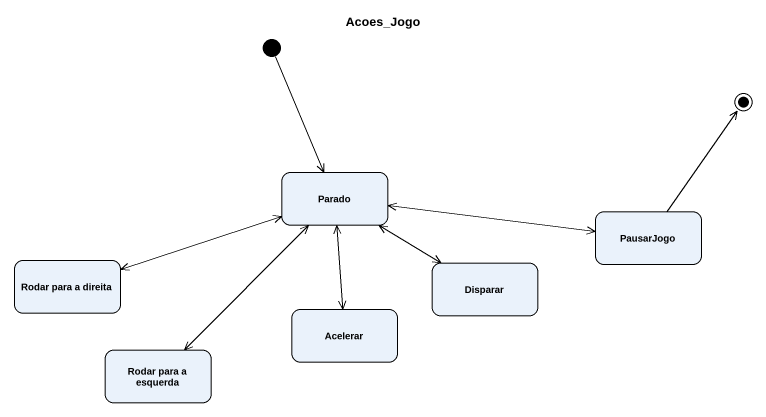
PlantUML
@startuml
title Acoes_Jogo
hide empty description
state Parado
state PausarJogo
state "Rodar para a direita" as Rodar_para_a_direita
state Disparar
state Acelerar
state "Rodar para a esquerda" as Rodar_para_a_esquerda
[*] --> Parado
Parado -right-> PausarJogo
Parado -left-> Rodar_para_a_direita
Parado --> Disparar
Parado --> Acelerar
Parado --> Rodar_para_a_esquerda
PausarJogo -left-> Parado
Rodar_para_a_direita -right-> Parado
Disparar -up-> Parado
Acelerar -up-> Parado
Rodar_para_a_esquerda -up-> Parado
PausarJogo -up-> [*]
@enduml
